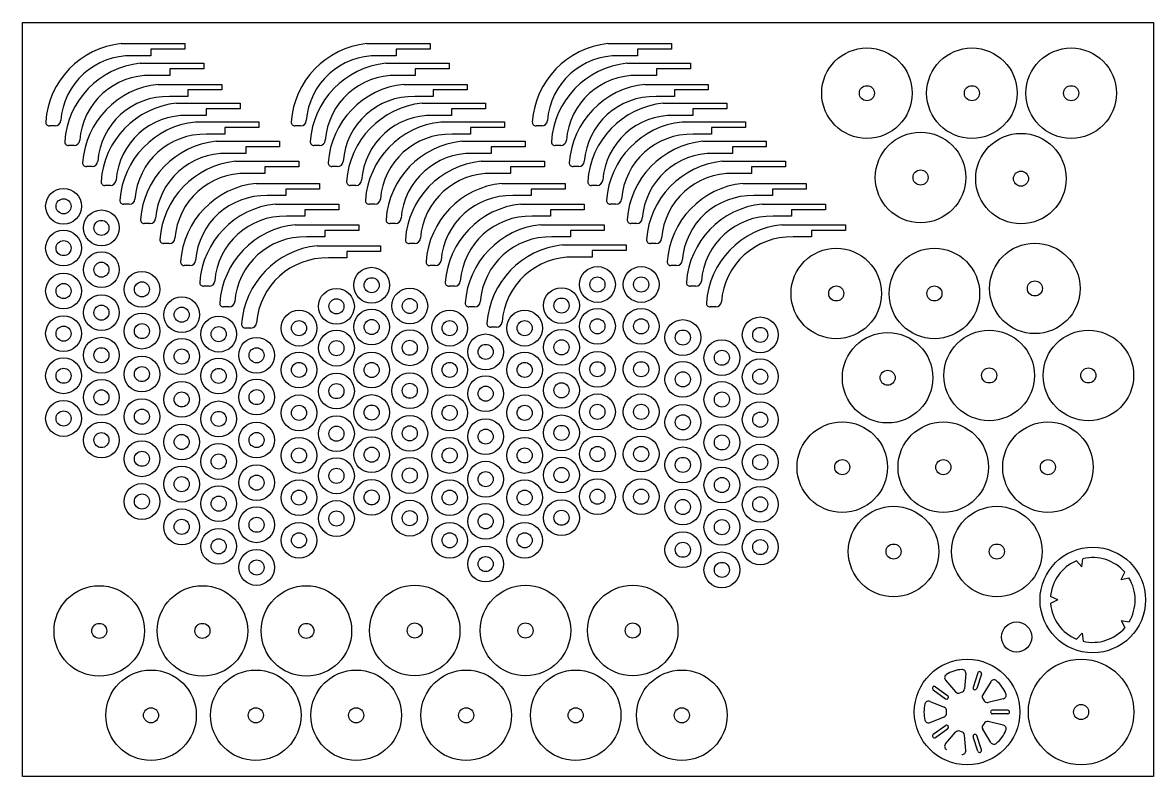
# Model space of a CAD drawing. Header units: millimetres. Extents: x 1035 to 4493, y 392 to 1491.
# Drawn here: x 3213 to 3813, y 936 to 1336 of the extents above; entities that cross this region are included whole.
import ezdxf

# ---------------------------------------------------------------- set-up
doc = ezdxf.new("R2010")
doc.units = ezdxf.units.MM

# ---------------------------------------------------------------- blocks, each defined once
blk = doc.blocks.new('*U55')
for p, q in [((-5.64, 3.03), (-2.5, -4.51)), ((5.64, 3.03), (2.5, -4.51))]:
    blk.add_line(p, q)
for centre, start, end in [((-3.8, 3.8), 104.66103, 202.61986), ((3.8, 3.8), 337.38014, 75.33897), ((-0.65, -3.74), 202.61986, 275.36016), ((0.65, -3.74), 264.63984, 337.38014)]:
    blk.add_arc(centre, 2, start, end)
blk = doc.blocks.new('*U56')
at = {"color": 0, "linetype": 'ByBlock', "lineweight": -2}
blk.add_blockref('*U55', (2519.45, 1959.25), dxfattribs=at)
for p, rotation in [((2503.66, 1947.78), 72), ((2535.24, 1947.78), 288), ((2509.69, 1929.22), 144), ((2529.21, 1929.22), 216)]:
    blk.add_blockref('*U55', p, dxfattribs=dict(at, rotation=rotation))
blk = doc.blocks.new('*U57')
for p, q in [((1.57, 3.83), (-3.2, -2.73)), ((3.18, 2.66), (-1.53, -3.83)), ((-2.99, -4.01), (-3.05, -3.95))]:
    blk.add_line(p, q)
for centre, radius, start, end in [((2.38, 3.24), 1, 53.99349, 144.00548), ((2.37, 3.24), 1, 323.9946, 54.00651), ((-2.47, -3.26), 0.9, 144.00548, 229.80855), ((-2.34, -3.24), 1, 229.80855, 323.9946)]:
    blk.add_arc(centre, radius, start, end)
blk = doc.blocks.new('*U58')
at = {"color": 0, "linetype": 'ByBlock', "lineweight": -2}
for p, rotation in [((2509.16, 1956.78), 72), ((2502.83, 1937.23), 144), ((2536.08, 1937.27), 288), ((2519.47, 1925.17), 216)]:
    blk.add_blockref('*U57', p, dxfattribs=dict(at, rotation=rotation))
blk.add_blockref('*U57', (2529.71, 1956.8), dxfattribs=at)
blk = doc.blocks.new('*U59')
for q in [(-1.82, 1.95), (1.82, 1.95)]:
    blk.add_line((0.04, -1.95), q)
blk = doc.blocks.new('*U60')
at = {"color": 0, "linetype": 'ByBlock', "lineweight": -2}
blk.add_blockref('*U59', (2579.13, 1965.11), dxfattribs=at)
for p, rotation in [((2559.68, 1950.91), 72), ((2598.64, 1951.01), 288), ((2567.18, 1928.04), 144), ((2591.25, 1928.09), 216)]:
    blk.add_blockref('*U59', p, dxfattribs=dict(at, rotation=rotation))

msp = doc.modelspace()

# ---------------------------------------------------------------- linework, layer by layer
for p, q in [((3265.83, 1324.4), (3299.48, 1324.4)), ((3299.48, 1321.4), (3281.48, 1321.4)), ((3281.48, 1321.4), (3281.48, 1317.92)), ((3299.48, 1324.4), (3299.48, 1321.4)), ((3396.1, 1324.4), (3429.75, 1324.4)), ((3429.75, 1321.4), (3411.75, 1321.4)), ((3411.75, 1321.4), (3411.75, 1317.92)), ((3429.75, 1324.4), (3429.75, 1321.4)), ((3524.06, 1324.4), (3557.71, 1324.4)), ((3557.71, 1321.4), (3539.71, 1321.4)), ((3539.71, 1321.4), (3539.71, 1317.92)), ((3557.71, 1324.4), (3557.71, 1321.4)), ((3281.48, 1317.92), (3271.74, 1317.92)), ((3411.75, 1317.92), (3402.02, 1317.92)), ((3539.71, 1317.92), (3529.97, 1317.92)), ((3275.92, 1313.99), (3309.57, 1313.99)), ((3309.57, 1310.99), (3291.57, 1310.99)), ((3291.57, 1310.99), (3291.57, 1307.51)), ((3309.57, 1313.99), (3309.57, 1310.99)), ((3406.2, 1313.99), (3439.85, 1313.99)), ((3439.85, 1310.99), (3421.85, 1310.99)), ((3421.85, 1310.99), (3421.85, 1307.51)), ((3439.85, 1313.99), (3439.85, 1310.99)), ((3534.15, 1313.99), (3567.8, 1313.99)), ((3567.8, 1310.99), (3549.8, 1310.99)), ((3549.8, 1310.99), (3549.8, 1307.51)), ((3567.8, 1313.99), (3567.8, 1310.99)), ((3291.57, 1307.51), (3281.84, 1307.51)), ((3285.44, 1302.78), (3319.09, 1302.78)), ((3319.09, 1302.78), (3319.09, 1299.78)), ((3421.85, 1307.51), (3412.11, 1307.51)), ((3415.71, 1302.78), (3449.36, 1302.78)), ((3449.36, 1302.78), (3449.36, 1299.78)), ((3549.8, 1307.51), (3540.07, 1307.51)), ((3543.67, 1302.78), (3577.32, 1302.78)), ((3577.32, 1302.78), (3577.32, 1299.78)), ((3301.09, 1296.3), (3291.35, 1296.3)), ((3319.09, 1299.78), (3301.09, 1299.78)), ((3301.09, 1299.78), (3301.09, 1296.3)), ((3431.36, 1296.3), (3421.63, 1296.3)), ((3449.36, 1299.78), (3431.36, 1299.78)), ((3431.36, 1299.78), (3431.36, 1296.3)), ((3559.32, 1296.3), (3549.58, 1296.3)), ((3577.32, 1299.78), (3559.32, 1299.78)), ((3559.32, 1299.78), (3559.32, 1296.3)), ((3295.2, 1292.79), (3328.85, 1292.79)), ((3328.85, 1292.79), (3328.85, 1289.79)), ((3425.47, 1292.79), (3459.12, 1292.79)), ((3459.12, 1292.79), (3459.12, 1289.79)), ((3553.43, 1292.79), (3587.08, 1292.79)), ((3587.08, 1292.79), (3587.08, 1289.79)), ((3310.85, 1286.31), (3301.11, 1286.31)), ((3328.85, 1289.79), (3310.85, 1289.79)), ((3310.85, 1289.79), (3310.85, 1286.31)), ((3441.12, 1286.31), (3431.38, 1286.31)), ((3459.12, 1289.79), (3441.12, 1289.79)), ((3441.12, 1289.79), (3441.12, 1286.31)), ((3569.08, 1286.31), (3559.34, 1286.31)), ((3587.08, 1289.79), (3569.08, 1289.79)), ((3569.08, 1289.79), (3569.08, 1286.31)), ((3230.69, 1280.73), (3227.7, 1280.73)), ((3305.2, 1282.8), (3338.85, 1282.8)), ((3338.85, 1279.8), (3320.85, 1279.8)), ((3320.85, 1279.8), (3320.85, 1276.32)), ((3338.85, 1282.8), (3338.85, 1279.8)), ((3360.97, 1280.73), (3357.97, 1280.73)), ((3435.47, 1282.8), (3469.13, 1282.8)), ((3469.13, 1279.8), (3451.13, 1279.8)), ((3451.13, 1279.8), (3451.13, 1276.32)), ((3469.13, 1282.8), (3469.13, 1279.8)), ((3488.92, 1280.73), (3485.92, 1280.73)), ((3563.43, 1282.8), (3597.08, 1282.8)), ((3597.08, 1279.8), (3579.08, 1279.8)), ((3579.08, 1279.8), (3579.08, 1276.32)), ((3597.08, 1282.8), (3597.08, 1279.8)), ((3320.85, 1276.32), (3311.11, 1276.32)), ((3316.18, 1272.56), (3349.83, 1272.56)), ((3349.83, 1272.56), (3349.83, 1269.56)), ((3451.13, 1276.32), (3441.39, 1276.32)), ((3446.45, 1272.56), (3480.1, 1272.56)), ((3480.1, 1272.56), (3480.1, 1269.56)), ((3579.08, 1276.32), (3569.34, 1276.32)), ((3574.41, 1272.56), (3608.06, 1272.56)), ((3608.06, 1272.56), (3608.06, 1269.56)), ((3240.79, 1270.32), (3237.79, 1270.32)), ((3331.83, 1266.08), (3322.09, 1266.08)), ((3349.83, 1269.56), (3331.83, 1269.56)), ((3331.83, 1269.56), (3331.83, 1266.08)), ((3371.06, 1270.32), (3368.06, 1270.32)), ((3462.1, 1266.08), (3452.37, 1266.08)), ((3480.1, 1269.56), (3462.1, 1269.56)), ((3462.1, 1269.56), (3462.1, 1266.08)), ((3499.02, 1270.32), (3496.02, 1270.32)), ((3590.06, 1266.08), (3580.32, 1266.08)), ((3608.06, 1269.56), (3590.06, 1269.56)), ((3590.06, 1269.56), (3590.06, 1266.08)), ((3326.43, 1261.96), (3360.08, 1261.96)), ((3360.08, 1261.96), (3360.08, 1258.96)), ((3456.7, 1261.96), (3490.35, 1261.96)), ((3490.35, 1261.96), (3490.35, 1258.96)), ((3584.66, 1261.96), (3618.31, 1261.96)), ((3618.31, 1261.96), (3618.31, 1258.96)), ((3250.3, 1259.12), (3247.31, 1259.12)), ((3342.08, 1255.49), (3332.34, 1255.49)), ((3360.08, 1258.96), (3342.08, 1258.96)), ((3342.08, 1258.96), (3342.08, 1255.49)), ((3380.58, 1259.12), (3377.58, 1259.12)), ((3472.35, 1255.49), (3462.62, 1255.49)), ((3490.35, 1258.96), (3472.35, 1258.96)), ((3472.35, 1258.96), (3472.35, 1255.49)), ((3508.53, 1259.12), (3505.53, 1259.12)), ((3600.31, 1255.49), (3590.57, 1255.49)), ((3618.31, 1258.96), (3600.31, 1258.96)), ((3600.31, 1258.96), (3600.31, 1255.49)), ((3260.06, 1249.12), (3257.06, 1249.12)), ((3337.4, 1250.22), (3371.05, 1250.22)), ((3371.05, 1250.22), (3371.05, 1247.22)), ((3390.33, 1249.12), (3387.34, 1249.12)), ((3467.68, 1250.22), (3501.33, 1250.22)), ((3501.33, 1250.22), (3501.33, 1247.22)), ((3518.29, 1249.12), (3515.29, 1249.12)), ((3595.63, 1250.22), (3629.28, 1250.22)), ((3629.28, 1250.22), (3629.28, 1247.22)), ((3353.05, 1243.74), (3343.32, 1243.74)), ((3371.05, 1247.22), (3353.05, 1247.22)), ((3353.05, 1247.22), (3353.05, 1243.74)), ((3483.33, 1243.74), (3473.59, 1243.74)), ((3501.33, 1247.22), (3483.33, 1247.22)), ((3483.33, 1247.22), (3483.33, 1243.74)), ((3611.28, 1243.74), (3601.55, 1243.74)), ((3629.28, 1247.22), (3611.28, 1247.22)), ((3611.28, 1247.22), (3611.28, 1243.74)), ((3270.06, 1239.13), (3267.07, 1239.13)), ((3347.59, 1239.26), (3381.24, 1239.26)), ((3381.24, 1236.26), (3363.24, 1236.26)), ((3363.24, 1236.26), (3363.24, 1232.78)), ((3381.24, 1239.26), (3381.24, 1236.26)), ((3400.34, 1239.13), (3397.34, 1239.13)), ((3477.87, 1239.26), (3511.52, 1239.26)), ((3511.52, 1236.26), (3493.52, 1236.26)), ((3493.52, 1236.26), (3493.52, 1232.78)), ((3511.52, 1239.26), (3511.52, 1236.26)), ((3528.29, 1239.13), (3525.3, 1239.13)), ((3605.82, 1239.26), (3639.47, 1239.26)), ((3639.47, 1236.26), (3621.47, 1236.26)), ((3621.47, 1236.26), (3621.47, 1232.78)), ((3639.47, 1239.26), (3639.47, 1236.26)), ((3363.24, 1232.78), (3353.51, 1232.78)), ((3493.52, 1232.78), (3483.78, 1232.78)), ((3621.47, 1232.78), (3611.73, 1232.78)), ((3281.04, 1228.9), (3278.05, 1228.9)), ((3358.17, 1228.3), (3391.83, 1228.3)), ((3391.83, 1225.3), (3373.83, 1225.3)), ((3373.83, 1225.3), (3373.83, 1221.82)), ((3391.83, 1228.3), (3391.83, 1225.3)), ((3411.32, 1228.9), (3408.32, 1228.9)), ((3488.45, 1228.3), (3522.1, 1228.3)), ((3522.1, 1225.3), (3504.1, 1225.3)), ((3504.1, 1225.3), (3504.1, 1221.82)), ((3522.1, 1228.3), (3522.1, 1225.3)), ((3539.27, 1228.9), (3536.28, 1228.9)), ((3616.4, 1228.3), (3650.05, 1228.3)), ((3650.05, 1225.3), (3632.05, 1225.3)), ((3632.05, 1225.3), (3632.05, 1221.82)), ((3650.05, 1228.3), (3650.05, 1225.3)), ((3291.29, 1218.3), (3288.3, 1218.3)), ((3373.83, 1221.82), (3364.09, 1221.82)), ((3421.57, 1218.3), (3418.57, 1218.3)), ((3504.1, 1221.82), (3494.36, 1221.82)), ((3549.52, 1218.3), (3546.53, 1218.3)), ((3632.05, 1221.82), (3622.32, 1221.82)), ((3369.78, 1217.14), (3403.43, 1217.14)), ((3403.43, 1214.14), (3385.43, 1214.14)), ((3385.43, 1214.14), (3385.43, 1210.66)), ((3403.43, 1217.14), (3403.43, 1214.14)), ((3499.99, 1217.57), (3533.64, 1217.57)), ((3533.64, 1214.57), (3515.64, 1214.57)), ((3515.64, 1214.57), (3515.64, 1211.09)), ((3533.64, 1217.57), (3533.64, 1214.57)), ((3302.27, 1206.56), (3299.27, 1206.56)), ((3385.43, 1210.66), (3375.69, 1210.66)), ((3432.54, 1206.56), (3429.54, 1206.56)), ((3515.64, 1211.09), (3505.9, 1211.09)), ((3560.5, 1206.56), (3557.5, 1206.56)), ((3312.46, 1195.6), (3309.46, 1195.6)), ((3442.73, 1195.6), (3439.73, 1195.6)), ((3570.68, 1195.6), (3567.69, 1195.6)), ((3323.04, 1184.64), (3320.04, 1184.64)), ((3453.31, 1184.64), (3450.31, 1184.64)), ((3581.27, 1184.64), (3578.27, 1184.64)), ((3334.64, 1173.47), (3331.65, 1173.47)), ((3464.85, 1173.9), (3461.85, 1173.9)), ((3710.82, 979.88), (3711.71, 980.17)), ((3723.14, 976.45), (3723.69, 975.7)), ((3703.76, 969.22), (3703.76, 970.15)), ((3723.69, 963.68), (3723.14, 962.92)), ((3711.71, 959.21), (3710.82, 959.5))]:
    msp.add_line(p, q)
at = {"color": 3}
msp.add_lwpolyline([(3213.47, 1335.53), (3813.47, 1335.53), (3813.47, 935.53), (3213.47, 935.53)], close=True, dxfattribs=at)
for centre, radius in [((3661.46, 1298.07), 24), ((3717.17, 1298.07), 24), ((3769.86, 1298.07), 24), ((3661.46, 1298.07), 4), ((3717.17, 1298.07), 4), ((3769.86, 1298.07), 4), ((3689.93, 1253.35), 24), ((3743.21, 1252.74), 24), ((3689.93, 1253.35), 4), ((3743.21, 1252.74), 4), ((3235.19, 1238.06), 9.5), ((3235.19, 1238.06), 4), ((3255.28, 1226.6), 9.5), ((3255.28, 1226.6), 4), ((3235.19, 1215.88), 9.5), ((3235.19, 1215.88), 4), ((3750.59, 1194.49), 24), ((3255.28, 1204.43), 9.5), ((3645.2, 1191.81), 24), ((3697.27, 1191.81), 24), ((3255.28, 1204.43), 4), ((3518.48, 1196.56), 9.5), ((3541.68, 1196.56), 9.5), ((3235.19, 1193.09), 9.5), ((3276.78, 1193.99), 9.5), ((3398.66, 1196.18), 9.5), ((3398.66, 1196.18), 4), ((3518.48, 1196.56), 4), ((3541.68, 1196.56), 4), ((3235.19, 1193.09), 4), ((3276.78, 1193.99), 4), ((3380, 1184.97), 9.5), ((3418.9, 1185.15), 9.5), ((3499.4, 1185.38), 9.5), ((3645.2, 1191.81), 4), ((3697.27, 1191.81), 4), ((3750.59, 1194.49), 4), ((3255.28, 1181.64), 9.5), ((3297.89, 1180.54), 9.5), ((3380, 1184.97), 4), ((3418.9, 1185.15), 4), ((3499.4, 1185.38), 4), ((3255.28, 1181.64), 4), ((3297.89, 1180.54), 4), ((3360.13, 1173.4), 9.5), ((3398.66, 1174), 9.5), ((3440.06, 1173.4), 9.5), ((3479.85, 1173.4), 9.5), ((3518.48, 1174.38), 9.5), ((3541.68, 1174.38), 9.5), ((3235.19, 1170.49), 9.5), ((3276.78, 1171.82), 9.5), ((3317.51, 1170.21), 9.5), ((3360.13, 1173.4), 4), ((3398.66, 1174), 4), ((3440.06, 1173.4), 4), ((3479.85, 1173.4), 4), ((3518.48, 1174.38), 4), ((3541.68, 1174.38), 4), ((3563.81, 1168.4), 9.5), ((3604.85, 1169.82), 9.5), ((3235.19, 1170.49), 4), ((3276.78, 1171.82), 4), ((3317.51, 1170.21), 4), ((3380, 1162.79), 9.5), ((3418.9, 1162.98), 9.5), ((3459.15, 1160.8), 9.5), ((3499.4, 1163.21), 9.5), ((3563.81, 1168.4), 4), ((3604.85, 1169.82), 4), ((3672.45, 1147.09), 24), ((3726.34, 1148.3), 24), ((3778.98, 1148.3), 24), ((3255.28, 1159.03), 9.5), ((3297.89, 1158.37), 9.5), ((3337.61, 1158.98), 9.5), ((3380, 1162.79), 4), ((3418.9, 1162.98), 4), ((3459.15, 1160.8), 4), ((3499.4, 1163.21), 4), ((3584.51, 1157.7), 9.5), ((3255.28, 1159.03), 4), ((3276.78, 1149.03), 9.5), ((3297.89, 1158.37), 4), ((3337.61, 1158.98), 4), ((3360.13, 1151.23), 9.5), ((3398.66, 1151.21), 9.5), ((3440.06, 1151.23), 9.5), ((3479.85, 1151.23), 9.5), ((3518.48, 1151.59), 9.5), ((3541.68, 1151.59), 9.5), ((3584.51, 1157.7), 4), ((3235.19, 1148.13), 9.5), ((3235.19, 1148.13), 4), ((3276.78, 1149.03), 4), ((3317.51, 1148.04), 9.5), ((3317.51, 1148.04), 4), ((3360.13, 1151.23), 4), ((3398.66, 1151.21), 4), ((3440.06, 1151.23), 4), ((3479.85, 1151.23), 4), ((3518.48, 1151.59), 4), ((3541.68, 1151.59), 4), ((3563.81, 1146.22), 9.5), ((3604.85, 1147.65), 9.5), ((3726.34, 1148.3), 4), ((3778.98, 1148.3), 4), ((3255.28, 1136.67), 9.5), ((3337.61, 1136.81), 9.5), ((3380, 1140), 9.5), ((3418.9, 1140.19), 9.5), ((3459.15, 1138.63), 9.5), ((3499.4, 1140.42), 9.5), ((3563.81, 1146.22), 4), ((3604.85, 1147.65), 4), ((3672.45, 1147.09), 4), ((3255.28, 1136.67), 4), ((3297.89, 1135.58), 9.5), ((3337.61, 1136.81), 4), ((3380, 1140), 4), ((3418.9, 1140.19), 4), ((3459.15, 1138.63), 4), ((3499.4, 1140.42), 4), ((3584.51, 1135.53), 9.5), ((3235.19, 1125.46), 9.5), ((3276.78, 1126.43), 9.5), ((3297.89, 1135.58), 4), ((3317.51, 1125.25), 9.5), ((3360.13, 1128.44), 9.5), ((3398.66, 1128.61), 9.5), ((3440.06, 1128.44), 9.5), ((3479.85, 1128.44), 9.5), ((3518.48, 1128.99), 9.5), ((3541.68, 1128.99), 9.5), ((3584.51, 1135.53), 4), ((3604.85, 1124.86), 9.5), ((3235.19, 1125.46), 4), ((3276.78, 1126.43), 4), ((3317.51, 1125.25), 4), ((3360.13, 1128.44), 4), ((3398.66, 1128.61), 4), ((3440.06, 1128.44), 4), ((3479.85, 1128.44), 4), ((3518.48, 1128.99), 4), ((3541.68, 1128.99), 4), ((3563.81, 1123.43), 9.5), ((3604.85, 1124.86), 4), ((3255.28, 1114.01), 9.5), ((3297.89, 1112.98), 9.5), ((3337.61, 1114.02), 9.5), ((3380, 1117.4), 9.5), ((3418.9, 1117.59), 9.5), ((3459.15, 1115.84), 9.5), ((3499.4, 1117.82), 9.5), ((3563.81, 1123.43), 4), ((3584.51, 1112.74), 9.5), ((3648.39, 1099.62), 24), ((3702, 1099.62), 24), ((3757.52, 1099.62), 24), ((3255.28, 1114.01), 4), ((3297.89, 1112.98), 4), ((3337.61, 1114.02), 4), ((3380, 1117.4), 4), ((3418.9, 1117.59), 4), ((3459.15, 1115.84), 4), ((3499.4, 1117.82), 4), ((3518.48, 1106.63), 9.5), ((3541.68, 1106.63), 9.5), ((3584.51, 1112.74), 4), ((3276.78, 1104.07), 9.5), ((3317.51, 1102.65), 9.5), ((3360.13, 1105.84), 9.5), ((3398.66, 1106.25), 9.5), ((3398.66, 1106.25), 4), ((3440.06, 1105.84), 9.5), ((3479.85, 1105.84), 9.5), ((3518.48, 1106.63), 4), ((3541.68, 1106.63), 4), ((3563.81, 1100.83), 9.5), ((3604.85, 1102.26), 9.5), ((3276.78, 1104.07), 4), ((3317.51, 1102.65), 4), ((3360.13, 1105.84), 4), ((3380, 1095.04), 9.5), ((3418.9, 1095.22), 9.5), ((3440.06, 1105.84), 4), ((3479.85, 1105.84), 4), ((3499.4, 1095.45), 9.5), ((3563.81, 1100.83), 4), ((3604.85, 1102.26), 4), ((3297.89, 1090.61), 9.5), ((3337.61, 1091.42), 9.5), ((3380, 1095.04), 4), ((3418.9, 1095.22), 4), ((3459.15, 1093.24), 9.5), ((3499.4, 1095.45), 4), ((3584.51, 1090.14), 9.5), ((3648.39, 1099.62), 4), ((3702, 1099.62), 4), ((3757.52, 1099.62), 4), ((3297.89, 1090.61), 4), ((3337.61, 1091.42), 4), ((3360.13, 1083.47), 9.5), ((3398.66, 1083.58), 9.5), ((3440.06, 1083.47), 9.5), ((3459.15, 1093.24), 4), ((3479.85, 1083.47), 9.5), ((3518.48, 1083.96), 9.5), ((3541.68, 1083.96), 9.5), ((3584.51, 1090.14), 4), ((3276.78, 1081.4), 9.5), ((3317.51, 1080.28), 9.5), ((3360.13, 1083.47), 4), ((3398.66, 1083.58), 4), ((3440.06, 1083.47), 4), ((3479.85, 1083.47), 4), ((3518.48, 1083.96), 4), ((3541.68, 1083.96), 4), ((3563.81, 1078.47), 9.5), ((3604.85, 1079.9), 9.5), ((3276.78, 1081.4), 4), ((3317.51, 1080.28), 4), ((3380, 1072.37), 9.5), ((3418.9, 1072.56), 9.5), ((3459.15, 1070.87), 9.5), ((3499.4, 1072.79), 9.5), ((3563.81, 1078.47), 4), ((3604.85, 1079.9), 4), ((3297.89, 1067.95), 9.5), ((3337.61, 1069.05), 9.5), ((3380, 1072.37), 4), ((3418.9, 1072.56), 4), ((3459.15, 1070.87), 4), ((3499.4, 1072.79), 4), ((3584.51, 1067.78), 9.5), ((3675.6, 1054.85), 24), ((3730.41, 1054.85), 24), ((3297.89, 1067.95), 4), ((3337.61, 1069.05), 4), ((3360.13, 1060.81), 9.5), ((3440.06, 1060.81), 9.5), ((3479.85, 1060.81), 9.5), ((3584.51, 1067.78), 4), ((3317.51, 1057.62), 9.5), ((3360.13, 1060.81), 4), ((3440.06, 1060.81), 4), ((3479.85, 1060.81), 4), ((3563.81, 1055.8), 9.5), ((3604.85, 1057.23), 9.5), ((3317.51, 1057.62), 4), ((3459.15, 1048.21), 9.5), ((3563.81, 1055.8), 4), ((3604.85, 1057.23), 4), ((3675.6, 1054.85), 4), ((3730.41, 1054.85), 4), ((3781.31, 1029.15), 28), ((3337.61, 1046.39), 9.5), ((3337.61, 1046.39), 4), ((3459.15, 1048.21), 4), ((3584.51, 1045.11), 9.5), ((3584.51, 1045.11), 4), ((3254.15, 1012.73), 24), ((3308.89, 1012.73), 24), ((3364.03, 1012.73), 24), ((3421.53, 1012.94), 24), ((3480.29, 1012.94), 24), ((3537.21, 1012.94), 24), ((3254.15, 1012.73), 4), ((3308.89, 1012.73), 4), ((3364.03, 1012.73), 4), ((3421.53, 1012.94), 4), ((3480.29, 1012.94), 4), ((3537.21, 1012.94), 4), ((3740.9, 1009.49), 8), ((3714.62, 969.69), 28), ((3775.13, 969.69), 28), ((3281.62, 967.96), 24), ((3337.2, 967.96), 24), ((3390.46, 967.96), 24), ((3448.84, 967.96), 24), ((3506.93, 967.96), 24), ((3563.25, 967.96), 24), ((3775.13, 969.69), 4), ((3281.62, 967.96), 4), ((3337.2, 967.96), 4), ((3390.46, 967.96), 4), ((3448.84, 967.96), 4), ((3506.93, 967.96), 4), ((3563.25, 967.96), 4)]:
    msp.add_circle(centre, radius)
for centre, radius, start, end in [((3270.53, 1279.7), 44.94, 96.00593, 175.95237), ((3400.8, 1279.7), 44.94, 96.00593, 175.95237), ((3528.76, 1279.7), 44.94, 96.00593, 175.95237), ((3270.79, 1280.72), 37.21, 88.53086, 175.70499), ((3401.06, 1280.72), 37.21, 88.53086, 175.70499), ((3529.02, 1280.72), 37.21, 88.53086, 175.70499), ((3280.62, 1269.29), 44.94, 96.00593, 175.95237), ((3410.9, 1269.29), 44.94, 96.00593, 175.95237), ((3538.85, 1269.29), 44.94, 96.00593, 175.95237), ((3280.88, 1270.31), 37.21, 88.53086, 175.70499), ((3290.14, 1258.08), 44.94, 96.00593, 175.95237), ((3411.16, 1270.31), 37.21, 88.53086, 175.70499), ((3420.41, 1258.08), 44.94, 96.00593, 175.95237), ((3539.11, 1270.31), 37.21, 88.53086, 175.70499), ((3548.37, 1258.08), 44.94, 96.00593, 175.95237), ((3290.4, 1259.1), 37.21, 88.53086, 175.70499), ((3420.67, 1259.1), 37.21, 88.53086, 175.70499), ((3548.63, 1259.1), 37.21, 88.53086, 175.70499), ((3299.9, 1248.09), 44.94, 96.00593, 175.95237), ((3430.17, 1248.09), 44.94, 96.00593, 175.95237), ((3558.13, 1248.09), 44.94, 96.00593, 175.95237), ((3300.16, 1249.11), 37.21, 88.53086, 175.70499), ((3430.43, 1249.11), 37.21, 88.53086, 175.70499), ((3558.39, 1249.11), 37.21, 88.53086, 175.70499), ((3227.7, 1282.73), 2, 175.95237, 270), ((3230.69, 1283.73), 3, 270, 355.70499), ((3309.9, 1238.1), 44.94, 96.00593, 175.95237), ((3357.97, 1282.73), 2, 175.95237, 270), ((3360.97, 1283.73), 3, 270, 355.70499), ((3440.18, 1238.1), 44.94, 96.00593, 175.95237), ((3485.92, 1282.73), 2, 175.95237, 270), ((3488.92, 1283.73), 3, 270, 355.70499), ((3568.13, 1238.1), 44.94, 96.00593, 175.95237), ((3237.79, 1272.32), 2, 175.95237, 270), ((3240.79, 1273.32), 3, 270, 355.70499), ((3310.16, 1239.12), 37.21, 88.53086, 175.70499), ((3320.88, 1227.87), 44.94, 96.00593, 175.95237), ((3368.06, 1272.32), 2, 175.95237, 270), ((3371.06, 1273.32), 3, 270, 355.70499), ((3440.43, 1239.12), 37.21, 88.53086, 175.70499), ((3451.15, 1227.87), 44.94, 96.00593, 175.95237), ((3496.02, 1272.32), 2, 175.95237, 270), ((3499.02, 1273.32), 3, 270, 355.70499), ((3568.39, 1239.12), 37.21, 88.53086, 175.70499), ((3579.11, 1227.87), 44.94, 96.00593, 175.95237), ((3321.14, 1228.89), 37.21, 88.53086, 175.70499), ((3451.41, 1228.89), 37.21, 88.53086, 175.70499), ((3579.37, 1228.89), 37.21, 88.53086, 175.70499), ((3247.31, 1261.12), 2, 175.95237, 270), ((3250.3, 1262.12), 3, 270, 355.70499), ((3331.13, 1217.27), 44.94, 96.00593, 175.95237), ((3377.58, 1261.12), 2, 175.95237, 270), ((3380.58, 1262.12), 3, 270, 355.70499), ((3461.4, 1217.27), 44.94, 96.00593, 175.95237), ((3505.53, 1261.12), 2, 175.95237, 270), ((3508.53, 1262.12), 3, 270, 355.70499), ((3589.36, 1217.27), 44.94, 96.00593, 175.95237), ((3331.39, 1218.29), 37.21, 88.53086, 175.70499), ((3461.66, 1218.29), 37.21, 88.53086, 175.70499), ((3589.62, 1218.29), 37.21, 88.53086, 175.70499), ((3257.06, 1251.12), 2, 175.95237, 270), ((3260.06, 1252.12), 3, 270, 355.70499), ((3342.1, 1205.53), 44.94, 96.00593, 175.95237), ((3387.34, 1251.12), 2, 175.95237, 270), ((3390.33, 1252.12), 3, 270, 355.70499), ((3472.38, 1205.53), 44.94, 96.00593, 175.95237), ((3515.29, 1251.12), 2, 175.95237, 270), ((3518.29, 1252.12), 3, 270, 355.70499), ((3600.33, 1205.53), 44.94, 96.00593, 175.95237), ((3342.36, 1206.55), 37.21, 88.53086, 175.70499), ((3472.64, 1206.55), 37.21, 88.53086, 175.70499), ((3600.59, 1206.55), 37.21, 88.53086, 175.70499), ((3267.07, 1241.13), 2, 175.95237, 270), ((3270.06, 1242.13), 3, 270, 355.70499), ((3352.29, 1194.57), 44.94, 96.00593, 175.95237), ((3397.34, 1241.13), 2, 175.95237, 270), ((3400.34, 1242.13), 3, 270, 355.70499), ((3482.57, 1194.57), 44.94, 96.00593, 175.95237), ((3525.3, 1241.13), 2, 175.95237, 270), ((3528.29, 1242.13), 3, 270, 355.70499), ((3610.52, 1194.57), 44.94, 96.00593, 175.95237), ((3278.05, 1230.9), 2, 175.95237, 270), ((3281.04, 1231.9), 3, 270, 355.70499), ((3352.55, 1195.59), 37.21, 88.53086, 175.70499), ((3408.32, 1230.9), 2, 175.95237, 270), ((3411.32, 1231.9), 3, 270, 355.70499), ((3482.83, 1195.59), 37.21, 88.53086, 175.70499), ((3536.28, 1230.9), 2, 175.95237, 270), ((3539.27, 1231.9), 3, 270, 355.70499), ((3610.78, 1195.59), 37.21, 88.53086, 175.70499), ((3362.88, 1183.61), 44.94, 96.00593, 175.95237), ((3493.15, 1183.61), 44.94, 96.00593, 175.95237), ((3621.1, 1183.61), 44.94, 96.00593, 175.95237), ((3288.3, 1220.3), 2, 175.95237, 270), ((3291.29, 1221.3), 3, 270, 355.70499), ((3363.13, 1184.63), 37.21, 88.53086, 175.70499), ((3418.57, 1220.3), 2, 175.95237, 270), ((3421.57, 1221.3), 3, 270, 355.70499), ((3493.41, 1184.63), 37.21, 88.53086, 175.70499), ((3546.53, 1220.3), 2, 175.95237, 270), ((3549.52, 1221.3), 3, 270, 355.70499), ((3621.36, 1184.63), 37.21, 88.53086, 175.70499), ((3374.48, 1172.44), 44.94, 96.00593, 175.95237), ((3504.69, 1172.87), 44.94, 96.00593, 175.95237), ((3299.27, 1208.56), 2, 175.95237, 270), ((3302.27, 1209.56), 3, 270, 355.70499), ((3374.74, 1173.46), 37.21, 88.53086, 175.70499), ((3429.54, 1208.56), 2, 175.95237, 270), ((3432.54, 1209.56), 3, 270, 355.70499), ((3504.95, 1173.89), 37.21, 88.53086, 175.70499), ((3557.5, 1208.56), 2, 175.95237, 270), ((3560.5, 1209.56), 3, 270, 355.70499), ((3309.46, 1197.6), 2, 175.95237, 270), ((3312.46, 1198.6), 3, 270, 355.70499), ((3439.73, 1197.6), 2, 175.95237, 270), ((3442.73, 1198.6), 3, 270, 355.70499), ((3567.69, 1197.6), 2, 175.95237, 270), ((3570.68, 1198.6), 3, 270, 355.70499), ((3320.04, 1186.64), 2, 175.95237, 270), ((3323.04, 1187.64), 3, 270, 355.70499), ((3450.31, 1186.64), 2, 175.95237, 270), ((3453.31, 1187.64), 3, 270, 355.70499), ((3578.27, 1186.64), 2, 175.95237, 270), ((3581.27, 1187.64), 3, 270, 355.70499), ((3334.64, 1176.47), 3, 270, 355.70499), ((3461.85, 1175.9), 2, 175.95237, 270), ((3464.85, 1176.9), 3, 270, 355.70499), ((3331.65, 1175.47), 2, 175.95237, 270), ((3781.31, 1029.15), 22.5, 40.76862, 103.47922), ((3781.31, 1029.15), 22.5, 112.76862, 175.47922), ((3781.31, 1029.15), 22.5, 328.76862, 31.47922), ((3781.31, 1029.15), 22.5, 184.76862, 247.47922), ((3781.31, 1029.15), 22.5, 256.76862, 319.47922), ((3712.8, 975.29), 17, 93.33897, 122.66103), ((3719.39, 973.15), 17, 21.33897, 50.66103), ((3708.73, 969.69), 17, 165.33897, 194.66103), ((3719.39, 966.23), 17, 309.33897, 338.66103)]:
    msp.add_arc(centre, radius, start, end)

# ---------------------------------------------------------------- block references
at = {"rotation": 90}
for name, p in [('*U60', (5725.94, -1550.02)), ('*U56', (5657.27, -1549.76)), ('*U58', (5657.27, -1549.76))]:
    msp.add_blockref(name, p, dxfattribs=at)

doc.saveas('drawing.dxf')
